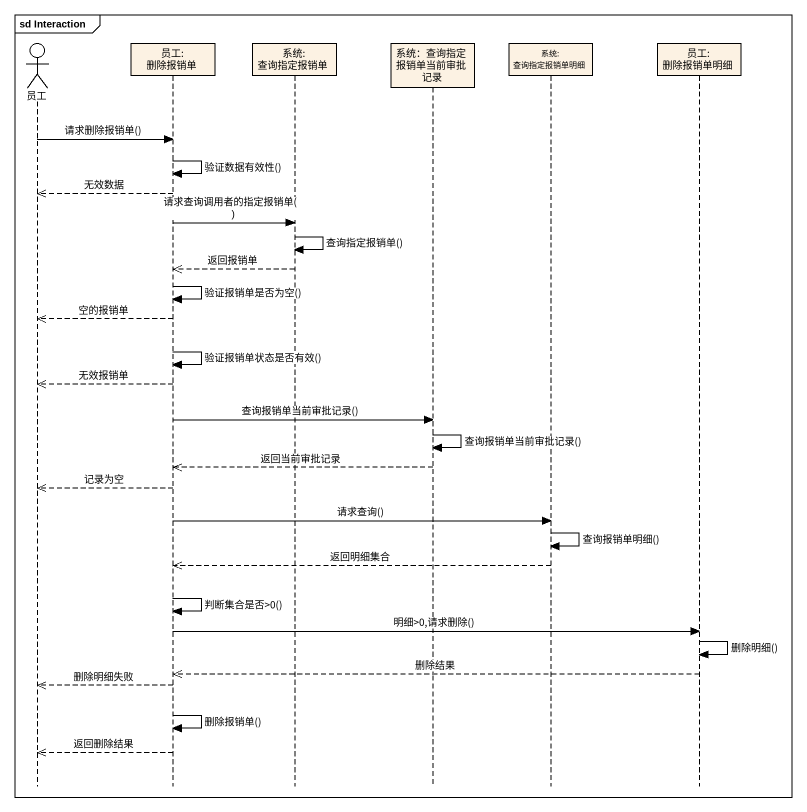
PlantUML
@startuml
mainframe sd Interaction
hide footbox
actor 员工
participant "员工: 删除报销单" as 员工_删除报销单
participant "系统: 查询指定报销单" as 系统_查询指定报销单
participant "系统：查询指定报销单当前审批记录" as 系统_查询指定报销单当前审批记录
participant "系统: 查询指定报销单明细" as 系统_查询指定报销单明细
participant "员工: 删除报销单明细" as 员工_删除报销单明细

员工 -> 员工_删除报销单 : 请求删除报销单()
员工_删除报销单 -> 员工_删除报销单 : 验证数据有效性()
员工_删除报销单 -->> 员工 : 无效数据
员工_删除报销单 -> 系统_查询指定报销单 : 请求查询调用者的指定报销单()
系统_查询指定报销单 -> 系统_查询指定报销单 : 查询指定报销单()
系统_查询指定报销单 -->> 员工_删除报销单 : 返回报销单
员工_删除报销单 -> 员工_删除报销单 : 验证报销单是否为空()
员工_删除报销单 -->> 员工 : 空的报销单
员工_删除报销单 -> 员工_删除报销单 : 验证报销单状态是否有效()
员工_删除报销单 -->> 员工 : 无效报销单
员工_删除报销单 -> 系统_查询指定报销单当前审批记录 : 查询报销单当前审批记录()
系统_查询指定报销单当前审批记录 -> 系统_查询指定报销单当前审批记录 : 查询报销单当前审批记录()
系统_查询指定报销单当前审批记录 -->> 员工_删除报销单 : 返回当前审批记录
员工_删除报销单 -->> 员工 : 记录为空
员工_删除报销单 -> 系统_查询指定报销单明细 : 请求查询()
系统_查询指定报销单明细 -> 系统_查询指定报销单明细 : 查询报销单明细()
系统_查询指定报销单明细 -->> 员工_删除报销单 : 返回明细集合
员工_删除报销单 -> 员工_删除报销单 : 判断集合是否>0()
员工_删除报销单 -> 员工_删除报销单明细 : 明细>0,请求删除()
员工_删除报销单明细 -> 员工_删除报销单明细 : 删除明细()
员工_删除报销单明细 -->> 员工_删除报销单 : 删除结果
员工_删除报销单 -->> 员工 : 删除明细失败
员工_删除报销单 -> 员工_删除报销单 : 删除报销单()
员工_删除报销单 -->> 员工 : 返回删除结果
@enduml
